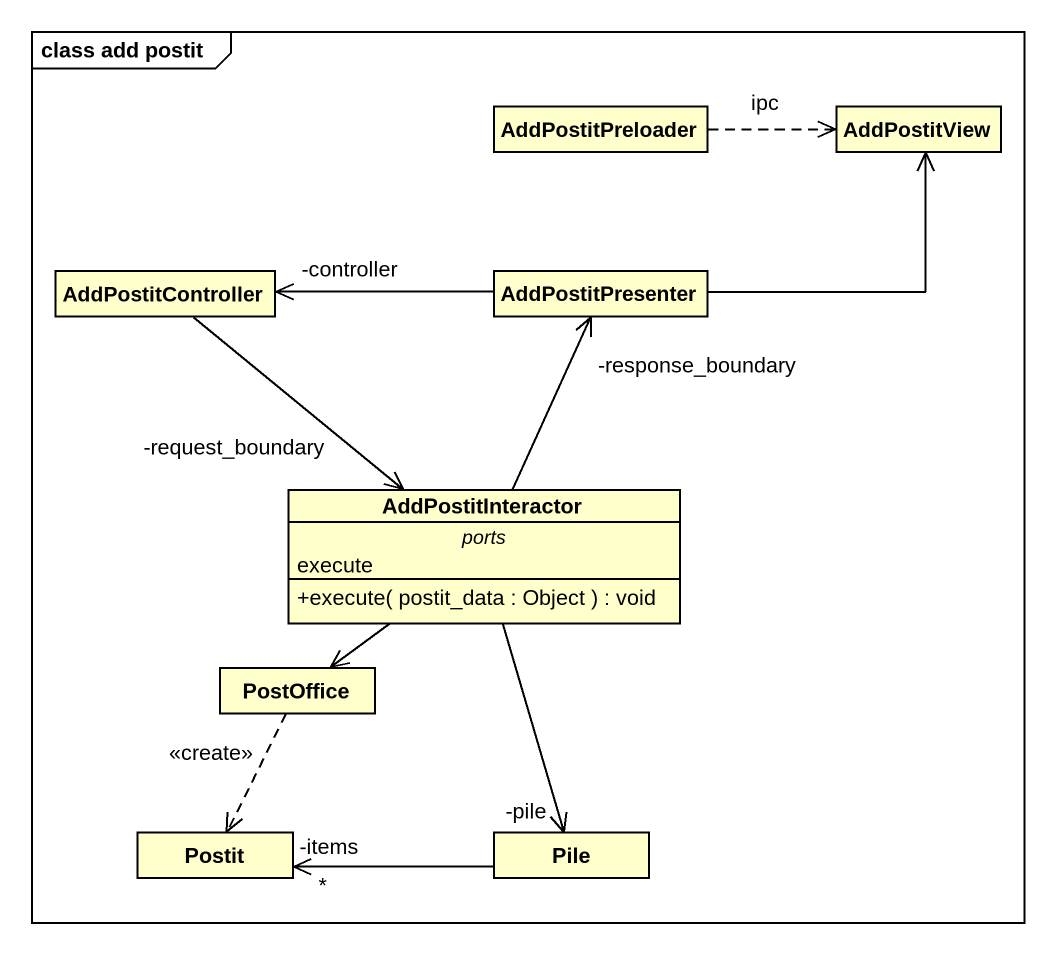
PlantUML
@startuml
mainframe class add postit
hide circle
hide empty members
skinparam classAttributeIconSize 0
class AddPostitPreloader
class AddPostitView
class AddPostitController
class AddPostitPresenter
class AddPostitInteractor {
  -- ports --
  execute
  --
  +execute( postit_data : Object ) : void
}
class PostOffice
class Postit
class Pile
AddPostitPreloader .right.> AddPostitView : ipc
AddPostitController --> "-request_boundary" AddPostitInteractor
AddPostitPresenter -right-> AddPostitView
AddPostitPresenter -left-> "-controller" AddPostitController
AddPostitInteractor -up-> "-response_boundary" AddPostitPresenter
AddPostitInteractor --> PostOffice
AddPostitInteractor --> "-pile" Pile
PostOffice ..> Postit : <<create>>
Pile -left-> "-items\n*" Postit
@enduml
